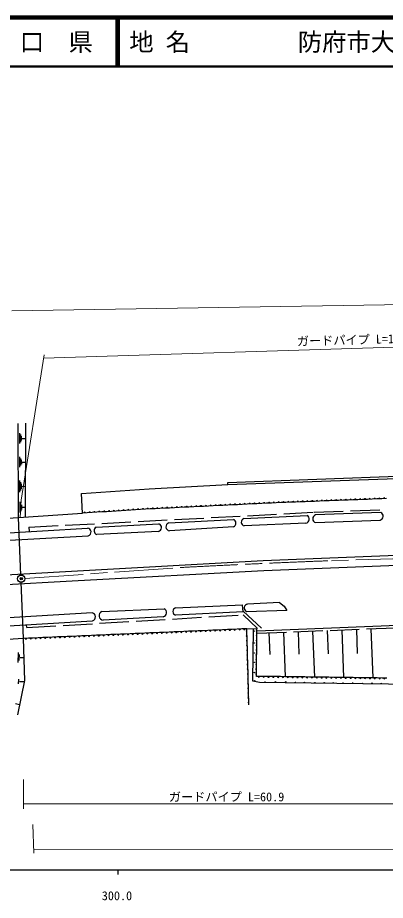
# Model space of a CAD drawing. Units: millimetres, scale not verified. Extents: x 40000 to 680000, y 20000 to 380000.
# Drawn here: x 347427 to 423018, y 198715 to 380000 of the extents above; entities that cross this region are included whole.
import ezdxf
from ezdxf.enums import TextEntityAlignment as Align

# ---------------------------------------------------------------- set-up
doc = ezdxf.new("R2010")
doc.units = ezdxf.units.MM
doc.header["$LTSCALE"] = 1000
doc.header["$PDMODE"] = 32
doc.header["$PDSIZE"] = 500
doc.linetypes.add('CHAIN', pattern=[18.5, 12, -1.5, 3.5, -1.5])
doc.linetypes.add('DASHED', pattern=[7.5, 6, -1.5])
for name, color, linetype, lineweight in [('M-BGD', 7, 'Continuous', 25), ('M-BMK', 2, 'CHAIN', 13), ('M-BMK-SRVR', 3, 'Continuous', 25), ('M-STR-HTXT', 7, 'Continuous', 13), ('M-STR-STR1', 1, 'Continuous', 25), ('M-TTL', 2, 'Continuous', 140), ('M-TTL-BAND', 7, 'Continuous', 25), ('M-TTL-LINE', 7, 'Continuous', 50)]:
    doc.layers.add(name, color=color, linetype=linetype, lineweight=lineweight)
doc.layers.add('M-OTRS', color=6, linetype='Continuous')
doc.layers.add('M-TTL-TXT', color=7, linetype='Continuous')
doc.styles.add('ＭＳ ゴシック', font='')
doc.styles.get('ＭＳ ゴシック').set_extended_font_data('MS Gothic')

msp = doc.modelspace()

# ---------------------------------------------------------------- linework, layer by layer
at = {"layer": 'M-BGD'}
for p, q in [((347611, 277326), (347549, 296642)), ((349076, 296725), (348994, 277421)), ((347882, 292535), (347882, 294667)), ((348058, 292834), (348058, 294357)), ((348235, 293134), (348235, 294047)), ((348353, 293587), (348941, 293569)), ((347908, 287708), (347893, 289771)), ((348084, 288003), (348073, 289477)), ((348260, 288298), (348254, 289182)), ((348376, 288740), (348969, 288740)), ((347876, 282573), (347871, 284922)), ((390653, 284555), (435227, 286176)), ((390670, 284105), (435258, 285727)), ((348056, 282908), (348052, 284586)), ((348235, 283242), (348233, 284249)), ((348354, 283745), (348955, 283741)), ((390670, 284105), (390653, 284555)), ((417351, 280994), (416365, 280957)), ((418336, 281031), (417351, 280994)), ((419322, 281069), (418336, 281031)), ((420308, 281106), (419322, 281069)), ((421293, 281143), (420308, 281106)), ((422279, 281180), (421293, 281143)), ((423265, 281218), (422279, 281180)), ((347956, 278359), (347932, 280555)), ((348123, 278670), (348105, 280238)), ((348289, 278981), (348278, 279922)), ((348397, 279450), (348962, 279441)), ((376671, 279193), (375674, 279145)), ((377668, 279242), (376671, 279193)), ((378664, 279291), (377668, 279242)), ((379661, 279339), (378664, 279291)), ((380658, 279388), (379661, 279339)), ((381655, 279436), (380658, 279388)), ((382652, 279485), (381655, 279436)), ((383648, 279534), (382652, 279485)), ((384645, 279582), (383648, 279534)), ((385642, 279631), (384645, 279582)), ((386639, 279679), (385642, 279631)), ((387636, 279728), (386639, 279679)), ((388632, 279777), (387636, 279728)), ((389629, 279825), (388632, 279777)), ((390626, 279874), (389629, 279825)), ((391623, 279922), (390626, 279874)), ((392620, 279971), (391623, 279922)), ((393616, 280020), (392620, 279971)), ((394613, 280068), (393616, 280020)), ((395610, 280117), (394613, 280068)), ((396607, 280165), (395610, 280117)), ((397604, 280214), (396607, 280165)), ((398600, 280263), (397604, 280214)), ((399597, 280311), (398600, 280263)), ((400594, 280360), (399597, 280311)), ((401580, 280397), (400594, 280360)), ((402565, 280434), (401580, 280397)), ((403551, 280472), (402565, 280434)), ((404537, 280509), (403551, 280472)), ((405522, 280546), (404537, 280509)), ((406508, 280584), (405522, 280546)), ((407494, 280621), (406508, 280584)), ((408479, 280658), (407494, 280621)), ((409465, 280696), (408479, 280658)), ((410451, 280733), (409465, 280696)), ((411437, 280770), (410451, 280733)), ((412422, 280807), (411437, 280770)), ((413408, 280845), (412422, 280807)), ((414394, 280882), (413408, 280845)), ((415379, 280919), (414394, 280882)), ((416365, 280957), (415379, 280919)), ((347611, 277326), (360734, 278228)), ((361730, 278290), (360734, 278228)), ((362726, 278352), (361730, 278290)), ((363722, 278414), (362726, 278352)), ((364718, 278476), (363722, 278414)), ((365714, 278538), (364718, 278476)), ((366710, 278600), (365714, 278538)), ((367706, 278662), (366710, 278600)), ((368702, 278724), (367706, 278662)), ((369697, 278786), (368702, 278724)), ((370693, 278848), (369697, 278786)), ((371689, 278910), (370693, 278848)), ((372685, 278972), (371689, 278910)), ((373681, 279034), (372685, 278972)), ((374677, 279096), (373681, 279034)), ((375674, 279145), (374677, 279096)), ((393931, 277120), (406916, 277768)), ((422076, 278377), (408659, 277867)), ((363551, 275366), (376476, 276033)), ((378507, 276234), (391775, 276937)), ((406685, 276187), (393988, 275619)), ((408672, 276300), (421938, 276801)), ((292254, 271095), (361756, 275164)), ((376359, 274492), (363713, 273829)), ((391803, 275430), (378629, 274621)), ((292310, 269647), (361946, 273605)), ((379903, 258782), (393679, 259404)), ((393793, 257988), (393679, 259404)), ((401240, 259872), (394702, 259574)), ((362727, 257752), (292943, 253560)), ((364718, 258017), (377525, 258573)), ((393793, 257988), (379895, 257289)), ((292991, 252039), (362835, 256117)), ((377367, 256964), (365008, 256275)), ((379573, 253841), (378575, 253798)), ((380571, 253884), (379573, 253841)), ((381569, 253927), (380571, 253884)), ((382567, 253970), (381569, 253927)), ((383565, 254013), (382567, 253970)), ((384562, 254056), (383565, 254013)), ((385560, 254099), (384562, 254056)), ((386558, 254142), (385560, 254099)), ((387556, 254185), (386558, 254142)), ((388554, 254228), (387556, 254185)), ((389552, 254272), (388554, 254228)), ((390550, 254315), (389552, 254272)), ((391548, 254358), (390550, 254315)), ((392546, 254401), (391548, 254358)), ((393544, 254444), (392546, 254401)), ((394542, 254487), (393544, 254444)), ((394542, 254487), (396630, 254570)), ((394569, 253510), (394542, 254487)), ((396618, 253571), (396630, 254570)), ((396650, 254070), (433807, 255539)), ((405060, 253902), (405244, 249252)), ((408058, 254021), (408432, 244561)), ((411056, 254139), (411246, 249330)), ((414053, 254258), (414440, 244482)), ((417051, 254376), (417247, 249409)), ((420049, 254495), (420448, 244402)), ((349634, 252548), (348636, 252505)), ((350632, 252591), (349634, 252548)), ((351630, 252635), (350632, 252591)), ((352628, 252678), (351630, 252635)), ((353626, 252721), (352628, 252678)), ((354624, 252764), (353626, 252721)), ((355622, 252807), (354624, 252764)), ((356620, 252850), (355622, 252807)), ((357618, 252893), (356620, 252850)), ((358616, 252936), (357618, 252893)), ((359614, 252979), (358616, 252936)), ((360612, 253022), (359614, 252979)), ((361610, 253065), (360612, 253022)), ((362608, 253108), (361610, 253065)), ((363605, 253151), (362608, 253108)), ((364603, 253195), (363605, 253151)), ((365601, 253238), (364603, 253195)), ((366599, 253281), (365601, 253238)), ((367597, 253324), (366599, 253281)), ((368595, 253367), (367597, 253324)), ((369593, 253410), (368595, 253367)), ((370591, 253453), (369593, 253410)), ((371589, 253496), (370591, 253453)), ((372587, 253539), (371589, 253496)), ((373585, 253582), (372587, 253539)), ((374583, 253625), (373585, 253582)), ((375581, 253668), (374583, 253625)), ((376579, 253712), (375581, 253668)), ((377577, 253755), (376579, 253712)), ((378575, 253798), (377577, 253755)), ((394596, 252533), (394569, 253510)), ((394622, 251556), (394596, 252533)), ((396594, 251604), (396606, 252587)), ((396606, 252587), (396618, 253571)), ((399065, 253665), (399243, 249173)), ((402063, 253784), (402424, 244641)), ((394649, 250579), (394622, 251556)), ((394676, 249602), (394649, 250579)), ((396570, 249637), (396582, 250621)), ((396582, 250621), (396594, 251604)), ((347533, 247544), (347617, 249597)), ((347773, 247955), (347824, 249186)), ((347948, 248571), (348694, 248571)), ((394703, 248625), (394676, 249602)), ((394730, 247648), (394703, 248625)), ((396546, 247670), (396558, 248654)), ((396558, 248654), (396570, 249637)), ((394756, 246671), (394730, 247648)), ((394783, 245694), (394756, 246671)), ((396523, 245703), (396535, 246687)), ((396535, 246687), (396546, 247670)), ((394810, 244717), (394783, 245694)), ((396511, 244720), (396523, 245703)), ((347628, 243179), (347660, 244168)), ((347833, 243670), (348783, 243648)), ((394837, 243740), (394810, 244717)), ((394864, 242763), (394837, 243740)), ((397504, 244707), (396511, 244720)), ((398497, 244694), (397504, 244707)), ((399490, 244680), (398497, 244694)), ((400483, 244667), (399490, 244680)), ((401476, 244654), (400483, 244667)), ((402469, 244641), (401476, 244654)), ((403462, 244628), (402469, 244641)), ((404455, 244614), (403462, 244628)), ((405448, 244601), (404455, 244614)), ((406441, 244588), (405448, 244601)), ((407433, 244575), (406441, 244588)), ((408426, 244562), (407433, 244575)), ((409419, 244548), (408426, 244562)), ((410412, 244535), (409419, 244548)), ((411405, 244522), (410412, 244535)), ((412398, 244509), (411405, 244522)), ((413391, 244495), (412398, 244509)), ((414384, 244482), (413391, 244495)), ((415377, 244469), (414384, 244482)), ((416370, 244456), (415377, 244469)), ((417363, 244443), (416370, 244456)), ((418356, 244429), (417363, 244443)), ((419349, 244416), (418356, 244429)), ((420342, 244403), (419349, 244416)), ((421335, 244390), (420342, 244403)), ((422328, 244377), (421335, 244390)), ((423321, 244363), (422328, 244377)), ((394890, 241786), (394864, 242763)), ((394917, 240809), (394890, 241786)), ((394944, 239832), (394917, 240809)), ((394971, 238855), (394944, 239832)), ((346976, 239152), (347821, 238938))]:
    msp.add_line(p, q, dxfattribs=at)
at = {"layer": 'M-BGD', "linetype": 'DASHED'}
for p, q in [((349735, 275362), (349788, 274463)), ((397539, 254605), (393782, 258119)), ((349307, 254738), (349273, 255325)), ((396669, 253570), (433827, 255039))]:
    msp.add_line(p, q, dxfattribs=at)
at = {"layer": 'M-BGD'}
for points in [[(360734, 278228), (360534, 282302), (374438, 283220), (390670, 284105)], [(131941, 254995), (142837, 253740), (150983, 253219), (159603, 253067), (176378, 253263), (204080, 254736), (248628, 257586), (292151, 260437), (325426, 262486), (359869, 264396), (398024, 266486), (433981, 267927), (444702, 268529)], [(132191, 257092), (143015, 255733), (151064, 255218), (159609, 255068), (176313, 255262), (203963, 256733), (248499, 259582), (292024, 262433), (325309, 264483), (359759, 266393), (397929, 268483), (433901, 269925), (433725, 269918)], [(401240, 259872), (402218, 259121), (402791, 258262), (394487, 257999)], [(434324, 255904), (434256, 242977), (397134, 243462), (395782, 243757), (395899, 254541)], [(347434, 236828), (348930, 243894), (348636, 252505)]]:
    msp.add_lwpolyline(points, dxfattribs=at)
at = {"layer": 'M-BGD', "linetype": 'DASHED'}
for points in [[(349735, 275362), (408369, 278424), (423325, 278981)], [(349307, 254738), (393785, 257348), (396762, 254575)]]:
    msp.add_lwpolyline(points, dxfattribs=at)
at = {"layer": 'M-BGD'}
for centre in [(396024, 254012), (396054, 251583), (396068, 249507), (396083, 247608), (396098, 245503), (396142, 243843), (398273, 243534), (400404, 243589), (402546, 243589), (404533, 243501), (406355, 243501), (408519, 243401), (410440, 243401), (412306, 243379), (414338, 243357), (416270, 243357), (418269, 243291), (420300, 243313), (422166, 243247)]:
    msp.add_circle(centre, 50, dxfattribs=at)
for centre, radius, start, end in [((413901, 280848), 165, 7.40953, 176.9236), ((414887, 280886), 165, 7.40958, 176.92704), ((415873, 280923), 165, 7.41338, 176.92324), ((416858, 280960), 165, 7.41127, 176.92173), ((417844, 280998), 165, 7.41498, 176.92151), ((418830, 281035), 165, 7.40967, 176.92346), ((419815, 281072), 165, 7.41338, 176.92324), ((420801, 281109), 165, 7.41127, 176.92173), ((421787, 281147), 165, 7.41498, 176.92151), ((422773, 281184), 165, 7.40967, 176.92346), ((374180, 279048), 167, 9.46495, 177.66064), ((375176, 279103), 167, 8.70319, 176.87936), ((376173, 279152), 167, 8.70319, 176.87936), ((377170, 279200), 167, 8.70319, 176.87936), ((378167, 279249), 167, 8.6994, 176.88315), ((379164, 279298), 167, 8.70319, 176.87936), ((380160, 279346), 167, 8.70319, 176.87936), ((381157, 279395), 167, 8.70166, 176.88106), ((382154, 279443), 167, 8.69786, 176.88486), ((383151, 279492), 167, 8.70166, 176.88106), ((384148, 279541), 167, 8.70147, 176.88125), ((385144, 279589), 167, 8.70147, 176.88125), ((386141, 279638), 167, 8.70147, 176.88125), ((387138, 279686), 167, 8.69768, 176.88504), ((388135, 279735), 167, 8.70147, 176.88125), ((389132, 279784), 167, 8.70319, 176.87936), ((390128, 279832), 167, 8.70319, 176.87936), ((391125, 279881), 167, 8.6994, 176.88315), ((392122, 279929), 167, 8.70319, 176.87936), ((393119, 279978), 167, 8.70319, 176.87936), ((394116, 280027), 167, 8.70319, 176.87936), ((395112, 280075), 167, 8.70319, 176.87936), ((396109, 280124), 167, 8.7031, 176.88289), ((397106, 280172), 167, 8.70319, 176.87936), ((398103, 280221), 167, 8.70319, 176.87936), ((399100, 280270), 167, 8.70319, 176.87936), ((400096, 280318), 167, 8.6994, 176.88315), ((401087, 280363), 165, 7.41338, 176.92324), ((402073, 280401), 165, 7.40967, 176.92346), ((403059, 280438), 165, 7.41498, 176.92151), ((404044, 280475), 165, 7.41127, 176.92173), ((405030, 280513), 165, 7.41324, 176.92338), ((406016, 280550), 165, 7.40967, 176.92346), ((407001, 280587), 165, 7.41338, 176.92324), ((407987, 280624), 165, 7.41127, 176.92173), ((408973, 280662), 165, 7.41498, 176.92151), ((409959, 280699), 165, 7.40967, 176.92346), ((410944, 280736), 165, 7.41338, 176.92324), ((411930, 280774), 165, 7.41127, 176.92173), ((412916, 280811), 165, 7.41498, 176.92151), ((361233, 278242), 167, 9.46347, 177.66234), ((362229, 278304), 167, 9.4633, 177.65906), ((363225, 278366), 167, 9.46875, 177.65685), ((364221, 278428), 167, 9.46875, 177.65685), ((365217, 278490), 167, 9.46495, 177.66064), ((366213, 278552), 167, 9.46347, 177.66234), ((367209, 278614), 167, 9.4633, 177.65906), ((368205, 278676), 167, 9.46875, 177.65685), ((369201, 278738), 167, 9.46875, 177.65685), ((370197, 278800), 167, 9.46495, 177.66064), ((371192, 278862), 167, 9.46354, 177.65883), ((372188, 278924), 167, 9.4633, 177.65906), ((373184, 278986), 167, 9.46875, 177.65685), ((406560, 277013), 835, 278.59339, 64.8123), ((408923, 277086), 825, 108.66488, 252.28423), ((421748, 277612), 832, 283.16887, 66.78791), ((376184, 275280), 808, 282.52692, 68.77858), ((378738, 275440), 827, 106.22418, 262.38697), ((391508, 276178), 804, 291.56242, 70.59907), ((394184, 276378), 784, 108.81326, 255.58352), ((361730, 274370), 795, 285.76934, 88.09631), ((363978, 274634), 848, 120.29374, 251.75904), ((394837, 258754), 832, 99.40233, 245.06698), ((362583, 256921), 843, 287.41266, 80.15678), ((365045, 257176), 902, 111.27055, 267.65441), ((377218, 257791), 840, 280.24675, 68.58845), ((380116, 258034), 778, 105.88462, 253.46927), ((379073, 253837), 167, 188.43359, 356.51008), ((380071, 253880), 167, 188.43376, 356.50992), ((381069, 253923), 167, 188.43376, 356.50992), ((382067, 253966), 167, 188.43376, 356.50992), ((383065, 254009), 167, 188.43359, 356.51008), ((384063, 254052), 167, 188.43359, 356.51008), ((385061, 254095), 167, 188.43376, 356.50992), ((386059, 254138), 167, 188.43376, 356.50992), ((387057, 254181), 167, 188.43376, 356.50992), ((388055, 254224), 167, 188.43359, 356.51008), ((389052, 254267), 167, 188.43359, 356.51008), ((390050, 254310), 167, 188.43376, 356.50992), ((391048, 254354), 167, 188.43376, 356.50992), ((392046, 254397), 167, 188.43365, 356.51346), ((393044, 254440), 167, 188.43359, 356.51008), ((394042, 254483), 167, 188.43359, 356.51008), ((394569, 253999), 164, 96.29217, 266.84909), ((396638, 254062), 165, 94.38267, 264.23307), ((349134, 252544), 167, 188.43359, 356.51008), ((350132, 252587), 167, 188.43376, 356.50992), ((351130, 252630), 167, 188.43376, 356.50992), ((352128, 252673), 167, 188.43376, 356.50992), ((353126, 252717), 167, 188.43359, 356.51008), ((354124, 252760), 167, 188.43359, 356.51008), ((355122, 252803), 167, 188.43376, 356.50992), ((356120, 252846), 167, 188.43376, 356.50992), ((357118, 252889), 167, 188.43376, 356.50992), ((358116, 252932), 167, 188.43359, 356.51008), ((359114, 252975), 167, 188.43359, 356.51008), ((360112, 253018), 167, 188.43365, 356.51346), ((361110, 253061), 167, 188.43376, 356.50992), ((362108, 253104), 167, 188.43376, 356.50992), ((363106, 253147), 167, 188.43359, 356.51008), ((364104, 253190), 167, 188.43359, 356.51008), ((365102, 253233), 167, 188.43376, 356.50992), ((366100, 253277), 167, 188.43376, 356.50992), ((367098, 253320), 167, 188.43376, 356.50992), ((368096, 253363), 167, 188.43359, 356.51008), ((369093, 253406), 167, 188.43359, 356.51008), ((370091, 253449), 167, 188.43376, 356.50992), ((371089, 253492), 167, 188.43376, 356.50992), ((372087, 253535), 167, 188.43376, 356.50992), ((373085, 253578), 167, 188.43359, 356.51008), ((374083, 253621), 167, 188.43359, 356.51008), ((375081, 253664), 167, 188.43376, 356.50992), ((376079, 253707), 167, 188.43365, 356.51346), ((377077, 253750), 167, 188.43376, 356.50992), ((378075, 253794), 167, 188.43359, 356.51008), ((394596, 253022), 164, 96.29412, 266.85075), ((394622, 252045), 164, 96.29577, 266.849), ((396615, 252095), 165, 94.38459, 264.2277), ((396626, 253079), 165, 94.38078, 264.23151), ((394649, 251068), 164, 96.29217, 266.84909), ((394676, 250091), 164, 96.29207, 266.8527), ((396591, 250129), 165, 94.38459, 264.2277), ((396603, 251112), 165, 94.38262, 264.23312), ((394703, 249114), 164, 96.29412, 266.85075), ((396579, 249145), 165, 94.38267, 264.23307), ((394730, 248137), 164, 96.29207, 266.8492), ((394756, 247160), 164, 96.29217, 266.84909), ((396555, 247178), 165, 94.38459, 264.2277), ((396567, 248162), 165, 94.38078, 264.23151), ((394783, 246183), 164, 96.29588, 266.8489), ((394810, 245206), 164, 96.29041, 266.85094), ((396531, 245212), 165, 94.38459, 264.2277), ((396543, 246195), 165, 94.38267, 264.23307), ((394837, 244229), 164, 96.29207, 266.8492), ((394864, 243252), 164, 96.29588, 266.8489), ((397007, 244730), 166, 184.86943, 353.60734), ((398000, 244717), 166, 184.86583, 353.60749), ((398993, 244703), 166, 184.86735, 353.60947), ((399986, 244690), 166, 184.86563, 353.61114), ((400979, 244677), 166, 184.86583, 353.60749), ((401972, 244664), 166, 184.86563, 353.61114), ((402965, 244650), 166, 184.86735, 353.60947), ((403958, 244637), 166, 184.86943, 353.60734), ((404951, 244624), 166, 184.86583, 353.60749), ((405944, 244611), 166, 184.86563, 353.61114), ((406937, 244598), 166, 184.86735, 353.60947), ((407930, 244584), 166, 184.86583, 353.60749), ((408923, 244571), 166, 184.86563, 353.61114), ((409916, 244558), 166, 184.86563, 353.61114), ((410909, 244545), 166, 184.87115, 353.60566), ((411902, 244532), 166, 184.86563, 353.61114), ((412895, 244518), 166, 184.86563, 353.61114), ((413888, 244505), 166, 184.86943, 353.60734), ((414881, 244492), 166, 184.86755, 353.60581), ((415874, 244479), 166, 184.86563, 353.61114), ((416867, 244466), 166, 184.86563, 353.61114), ((417860, 244452), 166, 184.86943, 353.60734), ((418853, 244439), 166, 184.86735, 353.60947), ((419846, 244426), 166, 184.86563, 353.61114), ((420839, 244413), 166, 184.86943, 353.60734), ((421832, 244400), 166, 184.8676, 353.60576), ((422825, 244386), 166, 184.86563, 353.61114), ((394890, 242275), 164, 96.29217, 266.84909), ((394917, 241297), 164, 96.29041, 266.85094), ((394944, 240320), 164, 96.29577, 266.849), ((394971, 239343), 164, 96.29217, 266.84909)]:
    msp.add_arc(centre, radius, start, end, dxfattribs=at)
at = {"layer": 'M-BMK'}
for p, q in [((447435, 269517), (411181, 268454)), ((348917, 264830), (380858, 267064))]:
    msp.add_line(p, q, dxfattribs=at)
msp.add_arc((484926, -1671573), 1941428, 92.1769, 93.07275, dxfattribs=at)
at = {"layer": 'M-BMK-SRVR'}
msp.add_circle((348168, 264778), 750, dxfattribs=at)
at = {"layer": 'M-OTRS'}
msp.add_point((348168, 264778), dxfattribs=at)
at = {"layer": 'M-STR-HTXT'}
for p, q in [((527307, 322669), (346215, 319770)), ((352777, 310043), (501908, 314813)), ((348636, 223505), (348636, 217505)), ((348636, 218505), (433787, 218505)), ((350741, 208411), (350524, 214258)), ((433729, 209153), (350709, 209258))]:
    msp.add_line(p, q, dxfattribs=at)
msp.add_lwpolyline([(347916, 277347), (348124, 280929), (352886, 310727)], dxfattribs=at)
at = {"layer": 'M-STR-STR1'}
for p, q in [((297353, 274161), (347611, 277326)), ((348099, 265525), (347611, 277326)), ((348636, 252505), (348160, 264028)), ((348636, 252505), (298641, 249230))]:
    msp.add_line(p, q, dxfattribs=at)
at = {"layer": 'M-TTL'}
msp.add_line((680000, 380000), (40000, 380000), dxfattribs=at)
at = {"layer": 'M-TTL-BAND'}
for p, q in [((40000, 205000), (579000, 205000)), ((368000, 205000), (368000, 204000))]:
    msp.add_line(p, q, dxfattribs=at)
at = {"layer": 'M-TTL-LINE'}
for p, q in [((367750, 380000), (367750, 370000)), ((368250, 380000), (368250, 370000)), ((40000, 370000), (680000, 370000))]:
    msp.add_line(p, q, dxfattribs=at)

# ---------------------------------------------------------------- texts
at = {"layer": 'M-STR-HTXT', "style": 'ＭＳ ゴシック'}
msp.add_text('ガードパイプ L=149.5', height=1833, rotation=1.553, dxfattribs=at).set_placement((417306, 313870), align=Align.MIDDLE_CENTER)
msp.add_text('ガードパイプ L=60.9', height=1833, dxfattribs=at).set_placement((390374, 218505), align=Align.BOTTOM_CENTER)
at = {"layer": 'M-TTL-BAND', "style": 'ＭＳ ゴシック'}
msp.add_text('300.0', height=1833, dxfattribs=at).set_placement((367844, 198195), align=Align.BOTTOM_CENTER)
at = {"layer": 'M-TTL-TXT', "style": 'ＭＳ ゴシック'}
msp.add_text('山\u3000口\u3000県', height=3666, dxfattribs=at).set_placement((350375, 375000), align=Align.MIDDLE_CENTER)
for s, p in [('地 名', (370380, 375000)), ('防府市大字植松', (405024, 375000))]:
    msp.add_text(s, height=3666, dxfattribs=at).set_placement(p, align=Align.MIDDLE_LEFT)

doc.saveas('drawing.dxf')
